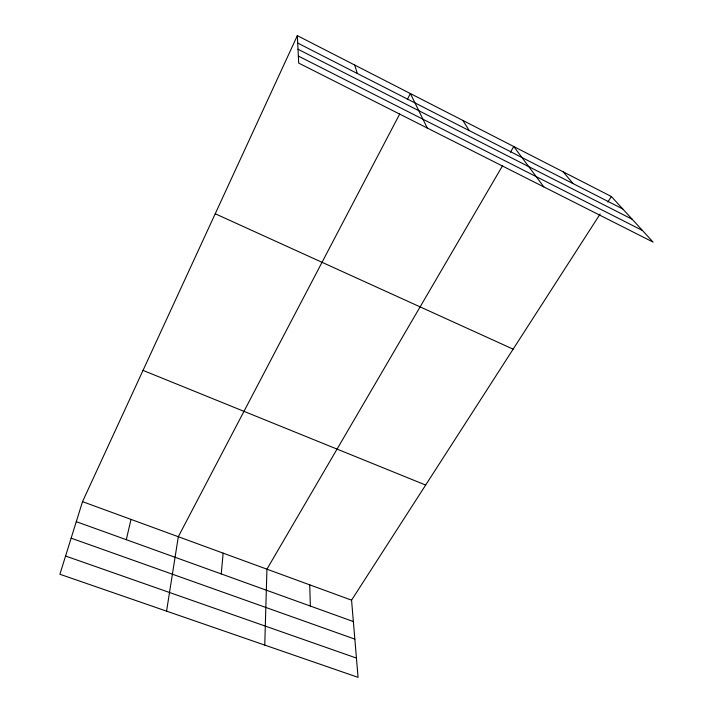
<?xml version="1.0" encoding="UTF-8"?>
<svg xmlns="http://www.w3.org/2000/svg" width="713" height="713" viewBox="0 0 713 713"><rect width="100%" height="100%" fill="white"/><g stroke="black" fill="none" stroke-linecap="round" stroke-linejoin="round"><path stroke-width="1.07" d="M264.755 645.087L266.938 569.17L502.638 165.576M221.244 573.929L223.142 553.136M166.566 611.139L178.312 536.72L399.726 113.964M126.299 539.696L131.005 519.403M297.339 35.65L298.702 63.092L653.108 242.108L611.38 196.53L297.339 35.65L82.521 501.649L59.892 574.259L358.06 677.35L351.562 600.159L600.114 214.034M407.355 99.392L410.403 93.572L427.274 128.028M510.428 152.234L513.761 146.522L543.85 186.913M607.824 202.055L611.38 196.53M65.569 556.024L356.438 658.072M71.14 538.163L354.842 639.124M76.282 521.666L353.363 621.558M82.521 501.649L351.562 600.159M143.028 370.395L425.661 485.045M215.237 213.766L513.137 349.156M298.355 56.051L642.502 230.513M297.704 43.056L622.743 208.945M298.016 49.25L632.19 219.256M563.261 171.878L573.074 183.597M462.835 120.426L469.261 130.613M354.744 65.052L357.275 73.457M309.727 584.838L310.36 606.05"/></g></svg>
